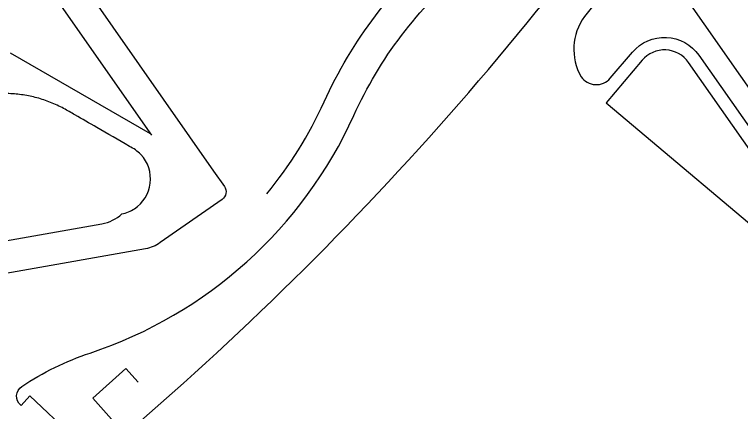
# Model space of a CAD drawing. Header units: millimetres. Extents: x 152904052 to 153933663, y 538271515 to 539240469.
# Drawn here: x 153549346 to 153550904, y 539111197 to 539112050 of the extents above; entities that cross this region are included whole.
import ezdxf

# ---------------------------------------------------------------- set-up
doc = ezdxf.new("R2010")
doc.units = ezdxf.units.MM
doc.layers.add('BORD', color=7, linetype='Continuous')

msp = doc.modelspace()

# ---------------------------------------------------------------- linework, layer by layer
at = {"layer": 'BORD', "color": 133}
for points in [[(153550009.4, 539111862.7, -0.111622), (153550267.8, 539112203.6, 0.049518), (153550451.1, 539112391.9, 0.124727), (153550495.8, 539112495.7, 0.357919), (153550297.2, 539112835.3, 0.03343), (153550028.2, 539112916.1), (153549808.5, 539112966.3, -0.03724), (153549656.5, 539113013.2), (153549165.9, 539113205.6)], [(153549610.6, 539111262.1), (153549584.6, 539111291.4), (153549513.9, 539111228), (153549553.7, 539111183.1), (153549494.1, 539111129.7, -0.390218), (153549453.5, 539111130.2), (153549469.3, 539111146.9), (153549378.8, 539111232.5), (153549359.8, 539111212.4), (153549359.5, 539111212.6, -0.504867), (153549361.4, 539111252.8, -0.067088), (153549507.8, 539111324.4, 0.20907), (153550073.2, 539111833.8, -0.111612), (153550312.9, 539112150.1, 0.049628), (153550506.3, 539112348.8, 0.125303), (153550564.9, 539112484.7, 0.356478), (153550323.3, 539112900.3, 0.010029), (153550241.1, 539112929.3, 0.004536), (153550203.6, 539112941.3)], [(153549179.8, 539110830.7, 0.074969), (153550643.8, 539112287.8), (153550648, 539112281.8)], [(153550671.8, 539112247.8, 0.072373), (153550658.4, 539112215.9, -0.097481), (153550590.4, 539112074.7), (153550567.4, 539112045.6, 0.295292), (153550560.3, 539111916.8, 0.484567), (153550622.9, 539111913.3), (153550670.3, 539111969.3, -0.49179), (153550812.8, 539111962.8), (153550953.9, 539111761.3)], [(153550931.7, 539111745.8), (153550790.6, 539111947.3, 0.49179), (153550691, 539111951.9), (153550613.9, 539111860.9), (153551016.1, 539111522.3)], [(153548737.6, 539111495.7, 0.123623), (153548876.3, 539111485.8), (153549533, 539111601.6, 0.1427), (153549576.1, 539111622.8, 0.091273), (153549603, 539111633.7, 0.462838), (153549616.8, 539111749.9, 0.088232), (153549592.1, 539111767.5, -0.000124), (153549522.1, 539111808, -0.000045), (153549475.4, 539111834.9, 0.007841), (153549451.1, 539111848.7, 0.039849), (153549423.3, 539111861.2, 0.039383), (153549394, 539111871.5, 0.016441), (153549379.4, 539111874.8, 0.031343), (153549349.3, 539111879.5, 0.027262), (153549318.6, 539111880.8, 0.007146), (153549311.1, 539111880.6)], [(153549886.5, 539111665.7, 0.066281), (153550009.4, 539111862.7)], [(153549772.7, 539111714.5), (153549795.6, 539111681.7, -0.414214), (153549790.7, 539111653.8), (153549658.4, 539111561.2, -0.109518), (153549626.4, 539111548), (153549063.4, 539111448.7)], [(153550254.9, 539110345.4, 0.040661), (153551174.1, 539111271.5)]]:
    msp.add_lwpolyline(points, format="xyb", dxfattribs=at)
at = {"layer": 'BORD', "color": 133, "flags": 128}
msp.add_lwpolyline([(153549080.2, 539112590), (153549639.4, 539111791.4)], dxfattribs=at)
at = {"layer": 'BORD', "color": 133}
for points in [[(153551285.5, 539111371.4), (153550671.8, 539112247.8)], [(153549504.8, 539112097), (153549772.7, 539111714.5)], [(153549336.5, 539111968.1), (153549636.7, 539111795.3)]]:
    msp.add_lwpolyline(points, dxfattribs=at)

doc.saveas('drawing.dxf')
